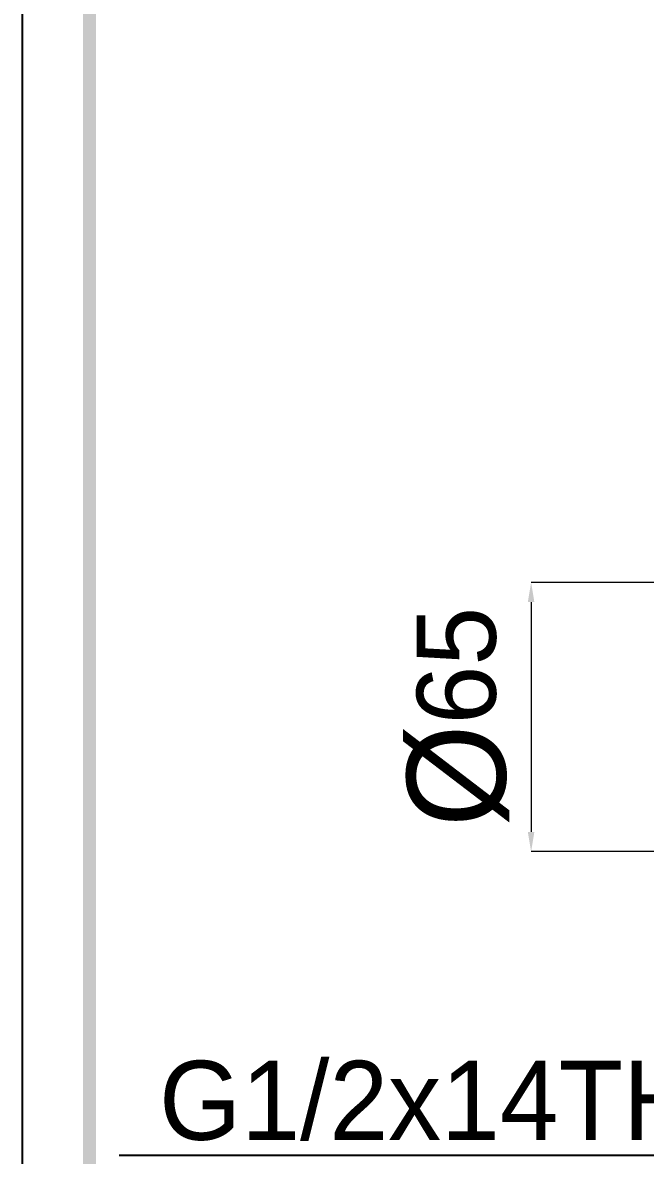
# Model space of a CAD drawing. Header units: millimetres. Extents: x 1091 to 2122, y 843 to 1569.
# Drawn here: x 1091.2 to 1217.3, y 1019.8 to 1249.1 of the extents above; entities that cross this region are included whole.
import ezdxf

# ---------------------------------------------------------------- set-up
doc = ezdxf.new("R2010")
doc.units = ezdxf.units.MM
doc.layers.add('\\M+5B1EA\\M+5D7A2', color=1, linetype='Continuous')
doc.styles.add('Daelim Dimension', font='\x7f\x7f\x7f\x7f.TTF')
doc.dimstyles.new('DEFAULT', dxfattribs={"dimscale": 2, "dimtxt": 2, "dimasz": 2, "dimexe": 0, "dimexo": 2, "dimgap": 1, "dimtad": 1, "dimdec": 1, "dimzin": 9, "dimdsep": 46, "dimtxsty": 'Daelim Dimension', "dimcen": 0.5, "dimclrd": 252, "dimclre": 252, "dimclrt": 3, "dimadec": 1, "dimazin": 0, "dimtfac": 1, "dimtdec": 1, "dimtix": 1, "dimtmove": 0, "dimatfit": 3, "dimfxl": 0, "dimtolj": 1, "dimtzin": 1, "dimlwd": 9, "dimlwe": 9, "dimarcsym": 0})

# ---------------------------------------------------------------- blocks, each defined once
blk = doc.blocks.new('*D4')
at = {"layer": '\\M+5B1EA\\M+5D7A2', "color": 5, "lineweight": 9}
for p, q in [((1242.08, 1135.78), (1194.18, 1135.78)), ((1194.18, 1131.78), (1194.18, 1085.27)), ((1242.08, 1081.27), (1194.18, 1081.27))]:
    blk.add_line(p, q, dxfattribs=at)
at = {"layer": '\\M+5B1EA\\M+5D7A2', "color": 5}
for points in [[(1193.51, 1131.78), (1194.84, 1131.78), (1194.18, 1135.78)], [(1193.51, 1085.27), (1194.84, 1085.27), (1194.18, 1081.27)]]:
    blk.add_solid(points, dxfattribs=at)
at = {"layer": 'Defpoints', "color": 0}
for p in [(1246.08, 1135.78), (1194.18, 1081.27), (1246.08, 1081.27)]:
    blk.add_point(p, dxfattribs=at)
at = {"layer": '\\M+5B1EA\\M+5D7A2', "color": 7, "insert": (1179.4, 1108.53), "char_height": 16, "attachment_point": 5, "rotation": 90, "style": 'Daelim Dimension'}
blk.add_mtext('\\A1;{\\H1.25x;\\C0;Ø}65', dxfattribs=at)

msp = doc.modelspace()

# ---------------------------------------------------------------- linework, layer by layer
at = {"color": 2}
msp.add_lwpolyline([(1091.24, 1569.48), (2121.96, 1569.48), (2121.96, 843.46), (1091.24, 843.46)], close=True, dxfattribs=at)
at = {"ltscale": 0.5}
msp.add_lwpolyline([(1091.24, 1569.48), (2121.96, 1569.48), (2121.96, 843.46), (1091.24, 843.46)], close=True, dxfattribs=at)
at = {"color": 5, "ltscale": 40}
msp.add_trace([(1103.47, 1557.25), (1106.11, 1557.25), (1103.47, 867.92), (1106.11, 870.56)], dxfattribs=at)
at = {"layer": '\\M+5B1EA\\M+5D7A2', "color": 5, "linetype": 'ByBlock', "lineweight": -2}
msp.add_lwpolyline([(1110.81, 1019.79), (1237.59, 1019.79)], dxfattribs=at)

# ---------------------------------------------------------------- texts
at = {"layer": '\\M+5B1EA\\M+5D7A2', "color": 7, "insert": (1173.56, 1030.81), "char_height": 16, "attachment_point": 5, "style": 'Daelim Dimension'}
msp.add_mtext('\\A1;G1/2x14TH', dxfattribs=at)

# ---------------------------------------------------------------- dimensions: what is measured, and where the dimension line sits
at = {"layer": '\\M+5B1EA\\M+5D7A2', "color": 5}
dim = msp.add_linear_dim(base=(1194.18, 1081.27), p1=(1246.08, 1135.78), p2=(1246.08, 1081.27), angle=90, text='{\\H1.25x;\\C0;Ø}65', dimstyle='DEFAULT', override={"dimtxt": 8, "dimdec": 0, "dimclrd": 5, "dimclre": 5, "dimclrt": 7}, dxfattribs=at)
dim.commit()
dim.dimension.update_dxf_attribs({"geometry": '*D4', "text_midpoint": (1179.4, 1108.53)})

doc.saveas('drawing.dxf')
